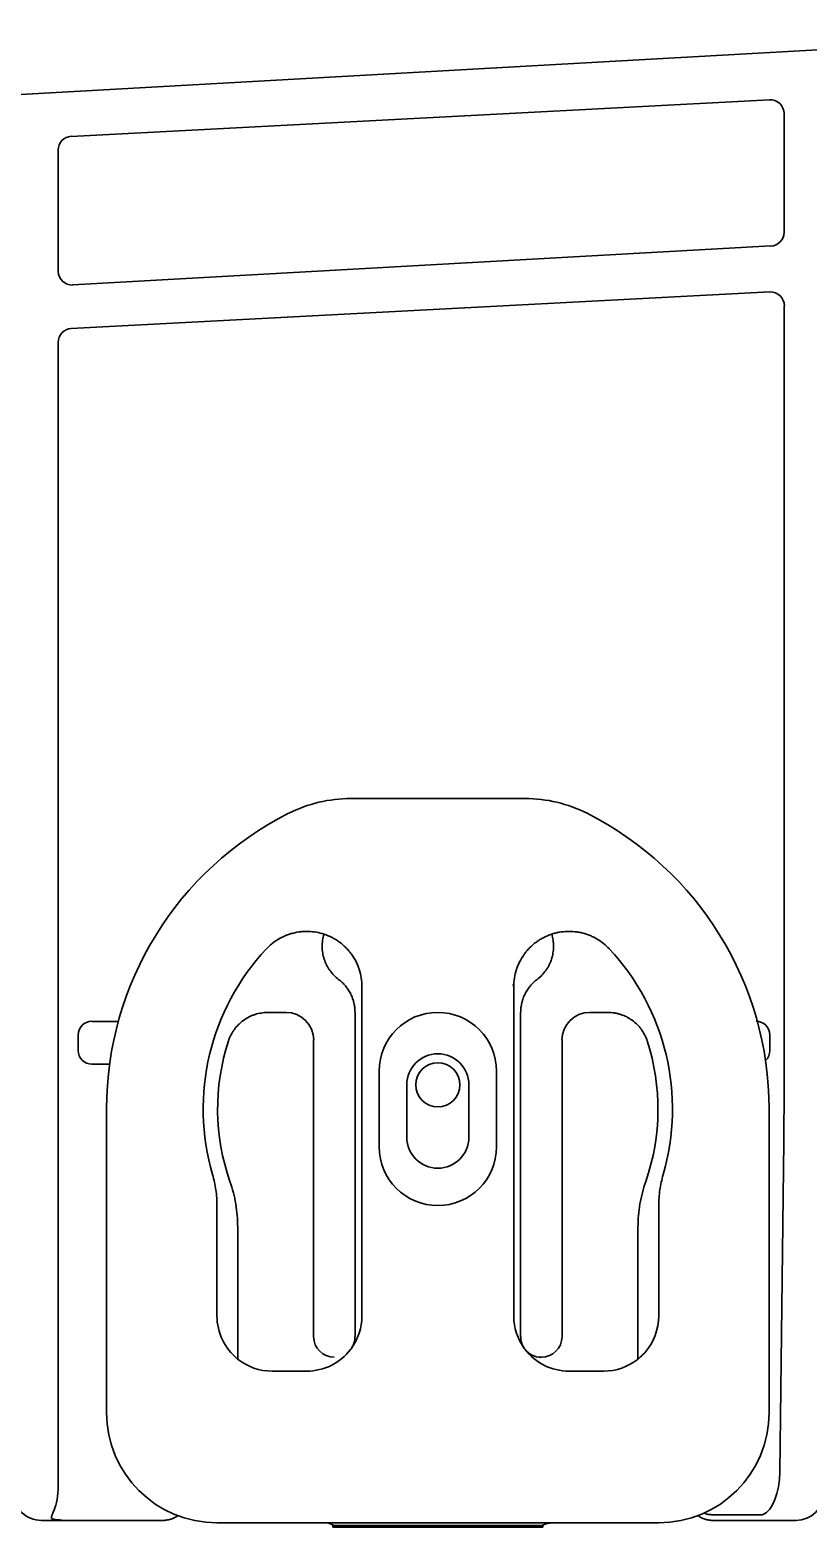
# Model space of a CAD drawing. Extents: x 5809 to 10669, y -850 to 3566.
# Drawn here: x 9107.5 to 9163.9, y 3341.2 to 3449.7 of the extents above; entities that cross this region are included whole.
import ezdxf

# ---------------------------------------------------------------- set-up
doc = ezdxf.new("R2010")
doc.units = 0
doc.header["$LTSCALE"] = 5
doc.layers.add('1', color=7, linetype='CONTINUOUS', true_color=0xffffff)

msp = doc.modelspace()

# ---------------------------------------------------------------- linework, layer by layer
at = {"layer": '1', "color": 7, "linetype": 'Continuous', "lineweight": 35}
for p, q in [((9190.67, 3449.74), (8906.29, 3433.89)), ((9110.52, 3442.02), (9161.09, 3444.68)), ((9162.15, 3443.68), (9162.15, 3435.07)), ((9109.57, 3441.11), (9109.57, 3432.17)), ((9161.2, 3434.08), (9110.63, 3431.26)), ((9161.12, 3430.75), (9110.52, 3428.09)), ((9162.17, 3376.77), (9162.17, 3429.74)), ((9109.57, 3427.09), (9109.57, 3379.14)), ((9130.77, 3394.03), (9143.38, 3394.03)), ((9131.57, 3356.53), (9131.57, 3380.4)), ((9142.57, 3380.4), (9142.57, 3356.53)), ((9109.57, 3379.14), (9109.57, 3371.52)), ((9126.07, 3378.53), (9124.75, 3378.53)), ((9131.07, 3378.53), (9131.07, 3355.03)), ((9143.07, 3355.03), (9143.07, 3378.53)), ((9149.39, 3378.53), (9148.07, 3378.53)), ((9112.02, 3377.88), (9113.93, 3377.88)), ((9112.02, 3377.88), (9112.02, 3377.88)), ((9113.93, 3377.88), (9113.93, 3377.88)), ((9160.2, 3377.95), (9160.2, 3377.95)), ((9160.2, 3377.95), (9160.2, 3377.95)), ((9111.02, 3376.88), (9111.02, 3376.88)), ((9111.02, 3376.88), (9111.02, 3375.77)), ((9128.07, 3355.03), (9128.07, 3376.53)), ((9146.07, 3376.53), (9146.07, 3355.03)), ((9161.13, 3376.88), (9161.13, 3376.88)), ((9161.13, 3375.77), (9161.13, 3376.88)), ((9111.02, 3375.77), (9111.02, 3375.77)), ((9113.29, 3374.77), (9112.02, 3374.77)), ((9112.02, 3374.77), (9112.02, 3374.77)), ((9161.13, 3375.77), (9161.13, 3375.77)), ((9132.82, 3374.28), (9132.82, 3368.78)), ((9141.32, 3368.78), (9141.32, 3374.28)), ((9134.82, 3373.28), (9134.82, 3369.48)), ((9139.32, 3369.48), (9139.32, 3373.28)), ((9109.57, 3371.52), (9109.57, 3344.2)), ((9113.07, 3349.53), (9113.07, 3371.53)), ((9161.07, 3371.53), (9161.07, 3349.53)), ((9132.82, 3368.78), (9132.81, 3368.78)), ((9161.84, 3345.22), (9162.13, 3369.16)), ((9121.07, 3364.53), (9121.07, 3356.53)), ((9153.07, 3356.53), (9153.07, 3364.53)), ((9122.57, 3362.97), (9122.57, 3353.4)), ((9151.57, 3353.4), (9151.57, 3362.97)), ((9125.07, 3352.53), (9127.57, 3352.53)), ((9146.57, 3352.53), (9149.07, 3352.53)), ((9108.34, 3341.71), (9117.13, 3341.71)), ((9153.07, 3341.53), (9121.07, 3341.53)), ((9129.09, 3341.53), (9129.57, 3341.33)), ((9129.47, 3341.23), (9129.47, 3341.37)), ((9144.67, 3341.23), (9129.47, 3341.23)), ((9129.57, 3341.33), (9129.57, 3341.23)), ((9129.57, 3341.33), (9144.57, 3341.33)), ((9144.57, 3341.33), (9144.98, 3341.49)), ((9144.57, 3341.23), (9144.57, 3341.33)), ((9144.67, 3341.37), (9144.67, 3341.23)), ((9157.01, 3341.71), (9157.26, 3341.71)), ((9157.02, 3342.12), (9160.34, 3342.12)), ((9157.26, 3341.71), (9163.02, 3341.71))]:
    msp.add_line(p, q, dxfattribs=at)
msp.add_circle((9137.07, 3373.28), 1.6, dxfattribs=at)
for centre, radius, start, end in [((9130.77, 3384.03), 10, 90, 116.7655), ((9143.38, 3384.03), 10, 63.2345, 90), ((9137.07, 3371.53), 24, 116.7655, 180), ((9137.07, 3371.53), 24, 0, 63.2345), ((9137.07, 3371.53), 17, 136.9472, 196.2606), ((9137.07, 3371.53), 17, 343.7394, 43.0512), ((9137.07, 3374.28), 4.25, 0, 180), ((9137.07, 3371.53), 15.95, 162.0029, 199.2463), ((9137.07, 3371.53), 15.95, 340.7537, 17.9971), ((9137.07, 3373.28), 2.25, 0, 180), ((9137.07, 3369.48), 2.25, 180, 0), ((9137.07, 3368.78), 4.25, 180, 0), ((9121.07, 3349.53), 8, 180, 270), ((9153.07, 3349.53), 8, 270, 0)]:
    msp.add_arc(centre, radius, start, end, dxfattribs=at)
for centre, major_axis, ratio, start_param, end_param in [((9161.15, 3443.68), (-0.829, 0.56), 0.999069, 3.735813, 5.359692), ((9110.57, 3441.03), (-0.936, 0.353), 0.999269, -1.156253, 0.360538), ((9161.15, 3435.07), (0.821, 0.571), 0.999112, 4.158901, 5.674785), ((9110.57, 3432.25), (0.936, 0.353), 0.999269, 2.781055, 4.405856), ((9161.18, 3429.75), (-0.06, 1), 0.995861, 4.647091, 6.27097), ((9110.57, 3427.09), (-0.337, 0.946), 0.995571, -0.289849, 1.226942), ((9126.07, 3376.52), (1.42, 1.42), 0.998783, 5.498396, 7.067974), ((9148.07, 3376.52), (-1.42, 1.42), 0.998783, -0.784789, 0.784789), ((9112.02, 3376.88), (-0.713, 0.713), 0.991846, -0.784029, 0.784029), ((9160.12, 3376.88), (0.713, 0.713), 0.991846, 5.499157, 7.067214), ((9161.94, 3376.76), (0, 13.26), 0.017437, 4.101431, 4.712967), ((9112.02, 3375.78), (0.713, 0.713), 0.991846, 2.357564, 3.925621), ((9160.12, 3375.78), (-0.713, 0.713), 0.991846, 3.110092, 3.925621), ((9125.07, 3356.53), (2.83, 2.83), 0.999695, 2.356347, 3.251938), ((9127.57, 3356.53), (-2.83, 2.83), 0.999695, 3.290549, 3.926839), ((9146.57, 3356.53), (2.83, 2.83), 0.999695, 2.356347, 2.992639), ((9149.07, 3356.53), (-2.83, 2.83), 0.999695, 3.197702, 3.926839), ((9129.57, 3355.03), (1.06, 1.06), 0.998783, 2.356803, 3.926991), ((9129.57, 3355.03), (-1.06, 1.06), 0.998783, 3.302332, 3.926382), ((9144.57, 3355.03), (1.06, 1.06), 0.998783, 2.356803, 2.980862), ((9144.57, 3355.03), (-1.06, 1.06), 0.998783, 2.356195, 3.926382), ((9125.07, 3356.53), (2.83, 2.83), 0.999695, 3.251938, 3.926839), ((9144.57, 3355.03), (1.06, 1.06), 0.998783, 3.018958, 3.926991), ((9146.57, 3356.53), (2.83, 2.83), 0.999695, 3.006925, 3.926839), ((9149.07, 3356.53), (-2.83, 2.83), 0.999695, 2.356347, 3.031247), ((9160.34, 3345.28), (0, 3.21), 0.466805, 3.340208, 4.694936), ((9108.35, 3343.67), (1.98, 0.31), 0.977026, 2.980914, 4.552623), ((9108.82, 3344.2), (0, 2.18), 0.343251, 3.786941, 4.712389), ((9163.03, 3343.67), (1.98, 0.31), 0.977026, 4.552623, 6.122506), ((9117.13, 3343.71), (1.49, 1.34), 0.998167, 4.418866, 4.568634), ((9157.02, 3343.71), (-1.49, 1.34), 0.998167, 1.714546, 1.864295)]:
    msp.add_ellipse(centre, major_axis=major_axis, ratio=ratio, start_param=start_param, end_param=end_param, dxfattribs=at)
at = {"layer": '1', "color": 7, "linetype": 'Continuous', "lineweight": 35, "extrusion": (2.95823e-31, -1.17146e-15, -1)}
msp.add_ellipse((9127.57, 3356.53), major_axis=(-2.83, 2.83), ratio=0.999695, start_param=3.006925, end_param=3.926839, dxfattribs=at)
at = {"layer": '1', "color": 7, "linetype": 'Continuous', "lineweight": 35}
for points, knots in [([(9128.83, 3384.2), (9128.65, 3384.26), (9128.46, 3384.31), (9128.09, 3384.37), (9127.9, 3384.39), (9127.67, 3384.4), (9127.62, 3384.4), (9127.52, 3384.4), (9127.47, 3384.4), (9127.33, 3384.4), (9127.24, 3384.39), (9126.95, 3384.36), (9126.77, 3384.32), (9126.49, 3384.25), (9126.4, 3384.23), (9126.27, 3384.18), (9126.22, 3384.17), (9126.13, 3384.13), (9126.09, 3384.12), (9125.87, 3384.02), (9125.7, 3383.94), (9125.37, 3383.75), (9125.22, 3383.64), (9125.03, 3383.49), (9124.99, 3383.46), (9124.92, 3383.4), (9124.82, 3383.3), (9124.72, 3383.2), (9124.65, 3383.13)], [0, 0, 0, 0, 0.125, 0.125, 0.25, 0.25, 0.28125, 0.28125, 0.3125, 0.3125, 0.375, 0.375, 0.5, 0.5, 0.5625, 0.5625, 0.59375, 0.59375, 0.625, 0.625, 0.75, 0.75, 0.875, 0.875, 0.90625, 0.90625, 0.9375, 1, 1, 1, 1]), ([(9128.83, 3384.2), (9128.78, 3384.05), (9128.75, 3383.91), (9128.72, 3383.72), (9128.72, 3383.68), (9128.71, 3383.6), (9128.7, 3383.56), (9128.7, 3383.45), (9128.69, 3383.37), (9128.69, 3383.14), (9128.71, 3382.99), (9128.74, 3382.76), (9128.76, 3382.69), (9128.78, 3382.58), (9128.79, 3382.54), (9128.81, 3382.47), (9128.83, 3382.43), (9128.88, 3382.25), (9128.94, 3382.11), (9129.04, 3381.9), (9129.1, 3381.8), (9129.16, 3381.7), (9129.2, 3381.64), (9129.23, 3381.61), (9129.34, 3381.45), (9129.43, 3381.33), (9129.65, 3381.11), (9129.76, 3381.01), (9129.88, 3380.92)], [0, 0, 0, 0, 0.125, 0.125, 0.15625, 0.15625, 0.1875, 0.1875, 0.25, 0.25, 0.375, 0.375, 0.4375, 0.4375, 0.46875, 0.46875, 0.5, 0.5, 0.625, 0.625, 0.6875, 0.71875, 0.71875, 0.75, 0.75, 0.875, 0.875, 1, 1, 1, 1]), ([(9131.57, 3380.4), (9131.57, 3380.61), (9131.56, 3380.82), (9131.49, 3381.23), (9131.44, 3381.43), (9131.37, 3381.66), (9131.36, 3381.68), (9131.35, 3381.73), (9131.34, 3381.76), (9131.31, 3381.83), (9131.29, 3381.88), (9131.23, 3382.02), (9131.19, 3382.12), (9131.05, 3382.4), (9130.94, 3382.57), (9130.79, 3382.79), (9130.75, 3382.83), (9130.71, 3382.89), (9130.69, 3382.91), (9130.66, 3382.95), (9130.57, 3383.05), (9130.48, 3383.15), (9130.26, 3383.37), (9130.11, 3383.51), (9129.9, 3383.66), (9129.85, 3383.69), (9129.77, 3383.75), (9129.72, 3383.78), (9129.59, 3383.86), (9129.5, 3383.91), (9129.22, 3384.05), (9129.03, 3384.13), (9128.83, 3384.2)], [0, 0, 0, 0, 0.125, 0.125, 0.25, 0.25, 0.265625, 0.265625, 0.28125, 0.28125, 0.3125, 0.3125, 0.375, 0.375, 0.5, 0.5, 0.53125, 0.53125, 0.546875, 0.546875, 0.5625, 0.625, 0.625, 0.75, 0.75, 0.78125, 0.78125, 0.8125, 0.8125, 0.875, 0.875, 1, 1, 1, 1]), ([(9145.32, 3384.2), (9145.12, 3384.13), (9144.93, 3384.05), (9144.65, 3383.91), (9144.56, 3383.86), (9144.42, 3383.78), (9144.38, 3383.75), (9144.29, 3383.69), (9144.25, 3383.66), (9144.04, 3383.51), (9143.88, 3383.37), (9143.66, 3383.15), (9143.57, 3383.05), (9143.49, 3382.95), (9143.46, 3382.91), (9143.44, 3382.89), (9143.39, 3382.83), (9143.36, 3382.79), (9143.21, 3382.57), (9143.1, 3382.4), (9142.96, 3382.12), (9142.91, 3382.02), (9142.86, 3381.88), (9142.84, 3381.83), (9142.81, 3381.76), (9142.8, 3381.73), (9142.78, 3381.68), (9142.77, 3381.66), (9142.7, 3381.43), (9142.65, 3381.23), (9142.59, 3380.82), (9142.57, 3380.61), (9142.57, 3380.4)], [0, 0, 0, 0, 0.125, 0.125, 0.1875, 0.1875, 0.21875, 0.21875, 0.25, 0.25, 0.375, 0.375, 0.4375, 0.453125, 0.453125, 0.46875, 0.46875, 0.5, 0.5, 0.625, 0.625, 0.6875, 0.6875, 0.71875, 0.71875, 0.734375, 0.734375, 0.75, 0.75, 0.875, 0.875, 1, 1, 1, 1]), ([(9144.26, 3380.92), (9144.38, 3381.01), (9144.5, 3381.11), (9144.71, 3381.33), (9144.81, 3381.45), (9144.92, 3381.61), (9144.94, 3381.64), (9144.98, 3381.7), (9145.05, 3381.8), (9145.1, 3381.9), (9145.2, 3382.11), (9145.26, 3382.25), (9145.32, 3382.43), (9145.33, 3382.47), (9145.35, 3382.54), (9145.36, 3382.58), (9145.39, 3382.69), (9145.4, 3382.76), (9145.44, 3382.99), (9145.45, 3383.14), (9145.45, 3383.37), (9145.45, 3383.45), (9145.44, 3383.56), (9145.44, 3383.6), (9145.43, 3383.68), (9145.42, 3383.72), (9145.4, 3383.91), (9145.36, 3384.05), (9145.32, 3384.2)], [0, 0, 0, 0, 0.125, 0.125, 0.25, 0.25, 0.28125, 0.28125, 0.3125, 0.375, 0.375, 0.5, 0.5, 0.53125, 0.53125, 0.5625, 0.5625, 0.625, 0.625, 0.75, 0.75, 0.8125, 0.8125, 0.84375, 0.84375, 0.875, 0.875, 1, 1, 1, 1]), ([(9149.5, 3383.13), (9149.36, 3383.27), (9149.23, 3383.4), (9148.93, 3383.64), (9148.78, 3383.74), (9148.57, 3383.87), (9148.53, 3383.89), (9148.45, 3383.94), (9148.4, 3383.96), (9148.28, 3384.02), (9148.19, 3384.06), (9147.93, 3384.17), (9147.75, 3384.23), (9147.47, 3384.3), (9147.38, 3384.32), (9147.24, 3384.35), (9147.19, 3384.35), (9147.1, 3384.37), (9147.05, 3384.37), (9146.81, 3384.4), (9146.62, 3384.41), (9146.25, 3384.39), (9146.06, 3384.37), (9145.82, 3384.33), (9145.77, 3384.32), (9145.68, 3384.3), (9145.54, 3384.27), (9145.41, 3384.23), (9145.32, 3384.2)], [0, 0, 0, 0, 0.125, 0.125, 0.25, 0.25, 0.28125, 0.28125, 0.3125, 0.3125, 0.375, 0.375, 0.5, 0.5, 0.5625, 0.5625, 0.59375, 0.59375, 0.625, 0.625, 0.75, 0.75, 0.875, 0.875, 0.90625, 0.90625, 0.9375, 1, 1, 1, 1]), ([(9129.88, 3380.92), (9129.98, 3380.85), (9130.06, 3380.77), (9130.23, 3380.62), (9130.31, 3380.53), (9130.42, 3380.4), (9130.47, 3380.33), (9130.52, 3380.26), (9130.56, 3380.21), (9130.57, 3380.19), (9130.65, 3380.07), (9130.71, 3379.97), (9130.81, 3379.76), (9130.86, 3379.66), (9130.91, 3379.49), (9130.93, 3379.44), (9130.96, 3379.36), (9130.96, 3379.33), (9130.98, 3379.27), (9130.99, 3379.24), (9131.02, 3379.1), (9131.06, 3378.88), (9131.07, 3378.64), (9131.07, 3378.53)], [0, 0, 0, 0, 0.125, 0.125, 0.25, 0.25, 0.3125, 0.34375, 0.34375, 0.375, 0.375, 0.5, 0.5, 0.625, 0.625, 0.6875, 0.6875, 0.71875, 0.71875, 0.75, 0.75, 0.875, 1, 1, 1, 1]), ([(9143.07, 3378.53), (9143.07, 3378.64), (9143.08, 3378.76), (9143.11, 3378.99), (9143.13, 3379.1), (9143.16, 3379.27), (9143.18, 3379.32), (9143.2, 3379.41), (9143.21, 3379.43), (9143.23, 3379.49), (9143.24, 3379.52), (9143.29, 3379.65), (9143.33, 3379.76), (9143.44, 3379.97), (9143.49, 3380.06), (9143.59, 3380.21), (9143.62, 3380.26), (9143.67, 3380.33), (9143.69, 3380.35), (9143.72, 3380.4), (9143.74, 3380.42), (9143.84, 3380.53), (9143.99, 3380.7), (9144.17, 3380.85), (9144.26, 3380.92)], [0, 0, 0, 0, 0.125, 0.125, 0.25, 0.25, 0.3125, 0.3125, 0.34375, 0.34375, 0.375, 0.375, 0.5, 0.5, 0.625, 0.625, 0.6875, 0.6875, 0.71875, 0.71875, 0.75, 0.75, 0.875, 1, 1, 1, 1]), ([(9124.75, 3378.53), (9124.6, 3378.53), (9124.44, 3378.51), (9124.13, 3378.46), (9123.98, 3378.43), (9123.79, 3378.37), (9123.75, 3378.35), (9123.68, 3378.33), (9123.57, 3378.28), (9123.46, 3378.24), (9123.26, 3378.13), (9123.12, 3378.05), (9122.96, 3377.93), (9122.93, 3377.91), (9122.87, 3377.86), (9122.84, 3377.83), (9122.75, 3377.76), (9122.69, 3377.7), (9122.52, 3377.54), (9122.42, 3377.42), (9122.31, 3377.26), (9122.29, 3377.23), (9122.24, 3377.16), (9122.22, 3377.13), (9122.16, 3377.03), (9122.12, 3376.96), (9122.01, 3376.75), (9121.95, 3376.6), (9121.9, 3376.45)], [0, 0, 0, 0, 0.125, 0.125, 0.25, 0.25, 0.28125, 0.28125, 0.3125, 0.375, 0.375, 0.5, 0.5, 0.53125, 0.53125, 0.5625, 0.5625, 0.625, 0.625, 0.75, 0.75, 0.78125, 0.78125, 0.8125, 0.8125, 0.875, 0.875, 1, 1, 1, 1]), ([(9152.24, 3376.45), (9152.19, 3376.6), (9152.13, 3376.75), (9151.99, 3377.03), (9151.91, 3377.16), (9151.79, 3377.32), (9151.77, 3377.35), (9151.72, 3377.41), (9151.65, 3377.51), (9151.57, 3377.59), (9151.4, 3377.76), (9151.28, 3377.86), (9151.12, 3377.98), (9151.09, 3378), (9151.03, 3378.04), (9150.99, 3378.06), (9150.89, 3378.12), (9150.82, 3378.16), (9150.61, 3378.27), (9150.47, 3378.33), (9150.28, 3378.39), (9150.25, 3378.4), (9150.17, 3378.42), (9150.13, 3378.43), (9150.02, 3378.46), (9149.94, 3378.48), (9149.71, 3378.51), (9149.55, 3378.53), (9149.39, 3378.53)], [0, 0, 0, 0, 0.125, 0.125, 0.25, 0.25, 0.28125, 0.28125, 0.3125, 0.375, 0.375, 0.5, 0.5, 0.53125, 0.53125, 0.5625, 0.5625, 0.625, 0.625, 0.75, 0.75, 0.78125, 0.78125, 0.8125, 0.8125, 0.875, 0.875, 1, 1, 1, 1]), ([(9122.01, 3366.27), (9122.11, 3366), (9122.19, 3365.73), (9122.33, 3365.19), (9122.44, 3364.65), (9122.51, 3364.09), (9122.56, 3363.54), (9122.57, 3363.26), (9122.57, 3362.97)], [0, 0, 0, 0, 0.25, 0.25, 0.5, 0.75, 0.75, 1, 1, 1, 1]), ([(9151.57, 3362.97), (9151.57, 3363.26), (9151.58, 3363.54), (9151.63, 3364.09), (9151.7, 3364.65), (9151.82, 3365.19), (9151.96, 3365.73), (9152.04, 3366), (9152.13, 3366.27)], [0, 0, 0, 0, 0.25, 0.25, 0.5, 0.75, 0.75, 1, 1, 1, 1]), ([(9152.06, 3353.86), (9152.03, 3353.83), (9152, 3353.8), (9151.95, 3353.75), (9151.93, 3353.72), (9151.89, 3353.68), (9151.87, 3353.67), (9151.85, 3353.64), (9151.83, 3353.63), (9151.79, 3353.6), (9151.77, 3353.57), (9151.73, 3353.54), (9151.72, 3353.53), (9151.69, 3353.51), (9151.68, 3353.5), (9151.66, 3353.48), (9151.65, 3353.47), (9151.63, 3353.46), (9151.62, 3353.45), (9151.6, 3353.43), (9151.58, 3353.42), (9151.57, 3353.41), (9151.57, 3353.41), (9151.57, 3353.41), (9151.56, 3353.41), (9151.56, 3353.41)], [0, 0, 0, 0, 0.134778, 0.134778, 0.269557, 0.269557, 0.336946, 0.336946, 0.404335, 0.404335, 0.539113, 0.539113, 0.606503, 0.606503, 0.673892, 0.673892, 0.741281, 0.741281, 0.80867, 0.80867, 0.943449, 0.943449, 0.977143, 0.977143, 1, 1, 1, 1]), ([(9109.08, 3341.84), (9109.08, 3341.87), (9109.08, 3341.89), (9109.09, 3341.94), (9109.09, 3341.97), (9109.1, 3342.02), (9109.11, 3342.04), (9109.12, 3342.09), (9109.13, 3342.12), (9109.16, 3342.2), (9109.18, 3342.25), (9109.23, 3342.35), (9109.25, 3342.41), (9109.27, 3342.46)], [0, 0, 0, 0, 0.125, 0.125, 0.25, 0.25, 0.375, 0.375, 0.5, 0.5, 0.75, 0.75, 1, 1, 1, 1]), ([(9156.33, 3342.26), (9156.39, 3342.23), (9156.44, 3342.21), (9156.55, 3342.18), (9156.61, 3342.16), (9156.69, 3342.14), (9156.72, 3342.14), (9156.78, 3342.13), (9156.81, 3342.13), (9156.9, 3342.12), (9156.96, 3342.12), (9157.02, 3342.12)], [0, 0, 0, 0, 0.25, 0.25, 0.5, 0.5, 0.625, 0.625, 0.75, 0.75, 1, 1, 1, 1]), ([(9109.84, 3341.72), (9109.83, 3341.73), (9109.81, 3341.73), (9109.78, 3341.73), (9109.76, 3341.73), (9109.71, 3341.73), (9109.68, 3341.74), (9109.61, 3341.74), (9109.58, 3341.74), (9109.51, 3341.75), (9109.48, 3341.75), (9109.42, 3341.76), (9109.38, 3341.76), (9109.32, 3341.77), (9109.29, 3341.78), (9109.24, 3341.79), (9109.22, 3341.79), (9109.19, 3341.8), (9109.18, 3341.8), (9109.13, 3341.81), (9109.11, 3341.83), (9109.08, 3341.84)], [0, 0, 0, 0, 0.0625, 0.0625, 0.125, 0.125, 0.25, 0.25, 0.375, 0.375, 0.5, 0.5, 0.625, 0.625, 0.75, 0.75, 0.8125, 0.8125, 0.875, 0.875, 1, 1, 1, 1]), ([(9117.13, 3341.71), (9117.14, 3341.71), (9117.15, 3341.71), (9117.18, 3341.71), (9117.2, 3341.71), (9117.22, 3341.71), (9117.24, 3341.71), (9117.26, 3341.71), (9117.29, 3341.71), (9117.31, 3341.72), (9117.33, 3341.72), (9117.35, 3341.72), (9117.37, 3341.72), (9117.39, 3341.73), (9117.42, 3341.73), (9117.44, 3341.73), (9117.46, 3341.74), (9117.48, 3341.74), (9117.5, 3341.74), (9117.52, 3341.75), (9117.55, 3341.75), (9117.57, 3341.76), (9117.59, 3341.76), (9117.61, 3341.77), (9117.63, 3341.77), (9117.65, 3341.78), (9117.67, 3341.78), (9117.7, 3341.79), (9117.72, 3341.79), (9117.74, 3341.8), (9117.76, 3341.81), (9117.78, 3341.81), (9117.8, 3341.82), (9117.82, 3341.83), (9117.84, 3341.84), (9117.86, 3341.84), (9117.88, 3341.85), (9117.9, 3341.86), (9117.92, 3341.87), (9117.94, 3341.88), (9117.96, 3341.89), (9117.98, 3341.89), (9117.98, 3341.9)], [0, 0, 0, 0, 0.024913, 0.049823, 0.074731, 0.099637, 0.124542, 0.149446, 0.17435, 0.199254, 0.22416, 0.249067, 0.273976, 0.298889, 0.323805, 0.348725, 0.37365, 0.39858, 0.423516, 0.448458, 0.473408, 0.498365, 0.52333, 0.548304, 0.573288, 0.598282, 0.623286, 0.648301, 0.673328, 0.698368, 0.72342, 0.748486, 0.773565, 0.798659, 0.823768, 0.848893, 0.874034, 0.899192, 0.924367, 0.949559, 0.97477, 1, 1, 1, 1]), ([(9144.98, 3341.49), (9144.98, 3341.5), (9144.99, 3341.5), (9145.02, 3341.5), (9145.03, 3341.5), (9145.05, 3341.51), (9145.06, 3341.51), (9145.09, 3341.51), (9145.1, 3341.51), (9145.13, 3341.51), (9145.14, 3341.51), (9145.17, 3341.51), (9145.18, 3341.51), (9145.2, 3341.52), (9145.21, 3341.52), (9145.22, 3341.52)], [0, 0, 0, 0, 0.25, 0.25, 0.375, 0.375, 0.5, 0.5, 0.625, 0.625, 0.75, 0.75, 0.875, 0.875, 1, 1, 1, 1]), ([(9156.16, 3341.9), (9156.17, 3341.89), (9156.18, 3341.89), (9156.2, 3341.88), (9156.22, 3341.87), (9156.24, 3341.86), (9156.26, 3341.85), (9156.28, 3341.84), (9156.3, 3341.84), (9156.33, 3341.83), (9156.35, 3341.82), (9156.37, 3341.81), (9156.39, 3341.81), (9156.41, 3341.8), (9156.43, 3341.79), (9156.45, 3341.79), (9156.47, 3341.78), (9156.49, 3341.78), (9156.51, 3341.77), (9156.54, 3341.77), (9156.56, 3341.76), (9156.58, 3341.76), (9156.6, 3341.75), (9156.62, 3341.75), (9156.64, 3341.74), (9156.66, 3341.74), (9156.69, 3341.74), (9156.71, 3341.73), (9156.73, 3341.73), (9156.75, 3341.73), (9156.77, 3341.72), (9156.79, 3341.72), (9156.82, 3341.72), (9156.84, 3341.72), (9156.86, 3341.71), (9156.88, 3341.71), (9156.9, 3341.71), (9156.93, 3341.71), (9156.95, 3341.71), (9156.97, 3341.71), (9156.99, 3341.71), (9157.01, 3341.71), (9157.01, 3341.71)], [0, 0, 0, 0, 0.02523, 0.050441, 0.075634, 0.100809, 0.125967, 0.151108, 0.176232, 0.201342, 0.226436, 0.251516, 0.276581, 0.301633, 0.326673, 0.3517, 0.376715, 0.40172, 0.426713, 0.451697, 0.476671, 0.501637, 0.526594, 0.551543, 0.576486, 0.601422, 0.626352, 0.651276, 0.676196, 0.701112, 0.726025, 0.750934, 0.775841, 0.800747, 0.825651, 0.850555, 0.875459, 0.900363, 0.925269, 0.950177, 0.975087, 1, 1, 1, 1]), ([(9160.34, 3342.12), (9160.39, 3342.12), (9160.44, 3342.12), (9160.54, 3342.12), (9160.59, 3342.12), (9160.64, 3342.13)], [0, 0, 0, 0, 0.5, 0.5, 1, 1, 1, 1])]:
    msp.add_open_spline(points, degree=3, knots=knots, dxfattribs=at)
for points in [[(9142.57, 3380.4), (9142.55, 3380.45), (9142.53, 3380.5), (9142.51, 3380.55)], [(9120.75, 3366.77), (9120.81, 3366.58), (9120.9, 3366.22), (9121, 3365.66), (9121.06, 3365.1), (9121.07, 3364.72), (9121.07, 3364.53)], [(9153.07, 3364.53), (9153.07, 3364.72), (9153.09, 3365.1), (9153.15, 3365.66), (9153.25, 3366.22), (9153.34, 3366.58), (9153.39, 3366.77)], [(9130.76, 3354.1), (9130.77, 3354.12), (9130.78, 3354.13), (9130.79, 3354.15)], [(9143.39, 3354.1), (9143.38, 3354.12), (9143.37, 3354.13), (9143.36, 3354.15)]]:
    msp.add_open_spline(points, degree=3, dxfattribs=at)

doc.saveas('drawing.dxf')
